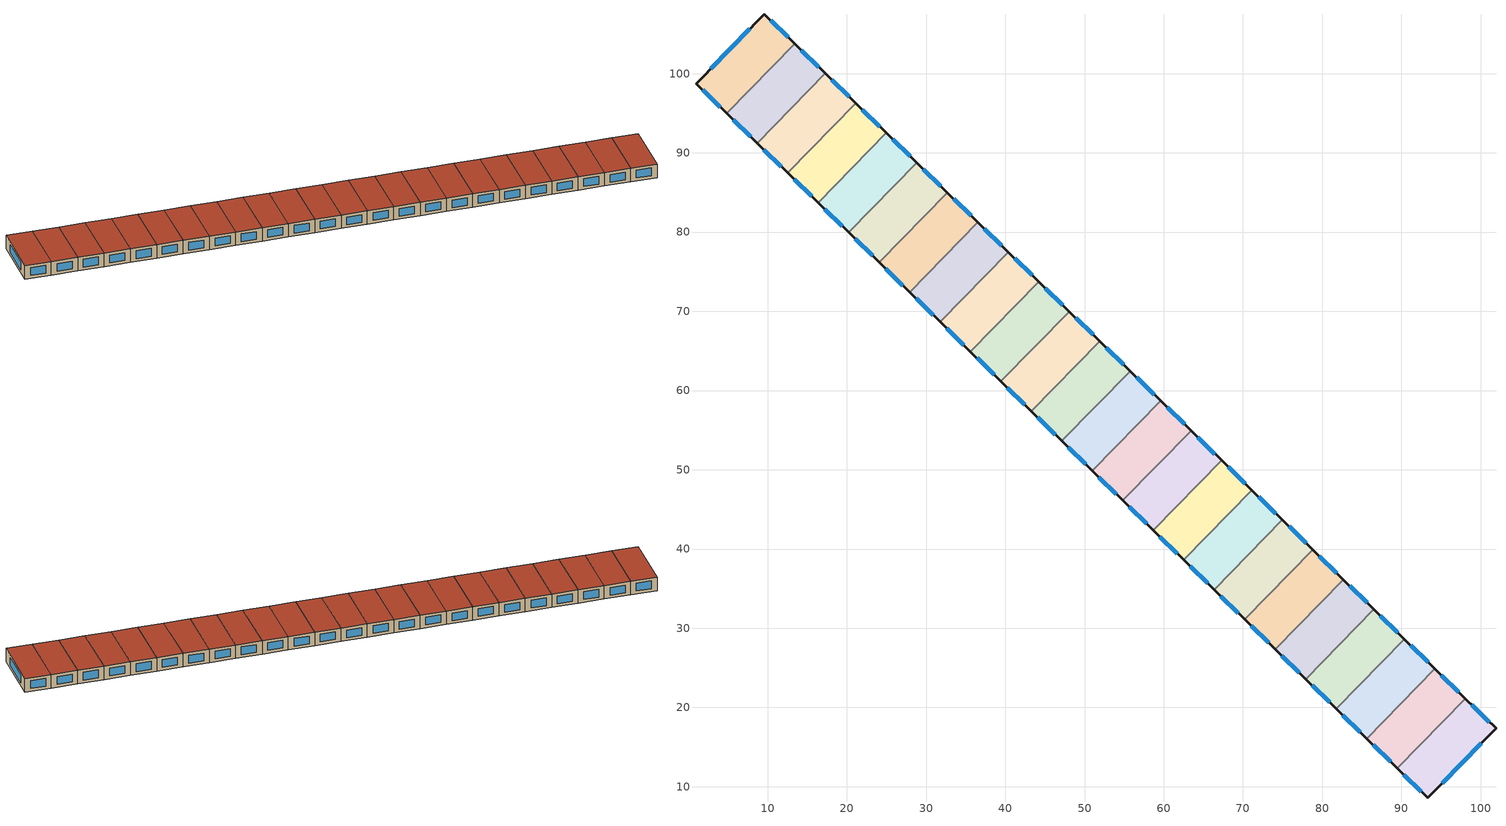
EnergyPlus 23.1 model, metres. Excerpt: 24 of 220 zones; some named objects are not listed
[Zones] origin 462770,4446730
fe584e89a999b901_F8_dwelling_0
 floor to fe584e89a999b901_F7_dwelling_0 (EU_floor_Construction): 13.43,103.78 4.83,94.97 0.97,98.75 9.6,107.52 z24
 wall outside (EU_wall_Construction): 13.43,103.78 9.6,107.52 0.97,98.75 4.83,94.97 z24:27
 wall to fe584e89a999b901_F8_dwelling_1 (EU_wall_Construction): 4.83,94.97 13.43,103.78 z24:27
 window (EU_Window_Construction): 1.79,97.94 4,95.78 / 7.75,105.64 2.81,100.63 / 12.61,104.58 10.42,106.72 z24.64:26.36
 roof outside (EU_roof_Construction): 4.83,94.97 13.43,103.78 9.6,107.52 0.97,98.75 z27
fe584e89a999b901_F8_dwelling_1
 floor to fe584e89a999b901_F7_dwelling_1 (EU_floor_Construction): 17.28,100.02 8.68,91.22 4.83,94.97 13.43,103.78 z24
 wall outside (EU_wall_Construction): 4.83,94.97 8.68,91.22 / 17.28,100.02 13.43,103.78 z24:27
 wall to fe584e89a999b901_F8_dwelling_2 (EU_wall_Construction): 8.68,91.22 17.28,100.02 z24:27
 window (EU_Window_Construction): 5.65,94.17 7.85,92.02 / 16.45,100.83 14.25,102.98 z24.64:26.36
 roof outside (EU_roof_Construction): 8.68,91.22 17.28,100.02 13.43,103.78 4.83,94.97 z27
fe584e89a999b901_F8_dwelling_10
 floor to fe584e89a999b901_F7_dwelling_10 (EU_floor_Construction): 51.9,66.21 43.3,57.4 39.46,61.16 48.05,69.97 z24
 wall outside (EU_wall_Construction): 39.46,61.16 43.3,57.4 / 51.9,66.21 48.05,69.97 z24:27
 wall to fe584e89a999b901_F8_dwelling_11 (EU_wall_Construction): 43.3,57.4 51.9,66.21 z24:27
 wall to fe584e89a999b901_F8_dwelling_9 (EU_wall_Construction): 48.05,69.97 39.46,61.16 z24:27
 window (EU_Window_Construction): 40.28,60.36 42.48,58.21 / 51.08,67.01 48.88,69.16 z24.64:26.36
 roof outside (EU_roof_Construction): 43.3,57.4 51.9,66.21 48.05,69.97 39.46,61.16 z27
fe584e89a999b901_F8_dwelling_11
 floor to fe584e89a999b901_F7_dwelling_11 (EU_floor_Construction): 55.75,62.45 47.15,53.65 43.3,57.4 51.9,66.21 z24
 wall outside (EU_wall_Construction): 43.3,57.4 47.15,53.65 / 55.75,62.45 51.9,66.21 z24:27
 wall to fe584e89a999b901_F8_dwelling_12 (EU_wall_Construction): 47.15,53.65 55.75,62.45 z24:27
 window (EU_Window_Construction): 44.13,56.6 46.33,54.45 / 54.93,63.26 52.73,65.4 z24.64:26.36
 roof outside (EU_roof_Construction): 47.15,53.65 55.75,62.45 51.9,66.21 43.3,57.4 z27
fe584e89a999b901_F8_dwelling_12
 floor to fe584e89a999b901_F7_dwelling_12 (EU_floor_Construction): 59.6,58.69 51,49.89 47.15,53.65 55.75,62.45 z24
 wall outside (EU_wall_Construction): 47.15,53.65 51,49.89 / 59.6,58.69 55.75,62.45 z24:27
 wall to fe584e89a999b901_F8_dwelling_13 (EU_wall_Construction): 51,49.89 59.6,58.69 z24:27
 window (EU_Window_Construction): 47.97,52.84 50.17,50.69 / 58.77,59.5 56.57,61.65 z24.64:26.36
 roof outside (EU_roof_Construction): 51,49.89 59.6,58.69 55.75,62.45 47.15,53.65 z27
fe584e89a999b901_F8_dwelling_13
 floor to fe584e89a999b901_F7_dwelling_13 (EU_floor_Construction): 63.44,54.94 54.84,46.13 51,49.89 59.6,58.69 z24
 wall outside (EU_wall_Construction): 51,49.89 54.84,46.13 / 63.44,54.94 59.6,58.69 z24:27
 wall to fe584e89a999b901_F8_dwelling_14 (EU_wall_Construction): 54.84,46.13 63.44,54.94 z24:27
 window (EU_Window_Construction): 51.82,49.08 54.02,46.94 / 62.62,55.74 60.42,57.89 z24.64:26.36
 roof outside (EU_roof_Construction): 54.84,46.13 63.44,54.94 59.6,58.69 51,49.89 z27
fe584e89a999b901_F8_dwelling_14
 floor to fe584e89a999b901_F7_dwelling_14 (EU_floor_Construction): 67.29,51.18 58.69,42.38 54.84,46.13 63.44,54.94 z24
 wall outside (EU_wall_Construction): 54.84,46.13 58.69,42.38 / 67.29,51.18 63.44,54.94 z24:27
 wall to fe584e89a999b901_F8_dwelling_15 (EU_wall_Construction): 58.69,42.38 67.29,51.18 z24:27
 window (EU_Window_Construction): 55.67,45.33 57.87,43.18 / 66.47,51.98 64.27,54.13 z24.64:26.36
 roof outside (EU_roof_Construction): 58.69,42.38 67.29,51.18 63.44,54.94 54.84,46.13 z27
fe584e89a999b901_F8_dwelling_15
 floor to fe584e89a999b901_F7_dwelling_15 (EU_floor_Construction): 71.14,47.42 62.54,38.62 58.69,42.38 67.29,51.18 z24
 wall outside (EU_wall_Construction): 58.69,42.38 62.54,38.62 / 71.14,47.42 67.29,51.18 z24:27
 wall to fe584e89a999b901_F8_dwelling_16 (EU_wall_Construction): 62.54,38.62 71.14,47.42 z24:27
 window (EU_Window_Construction): 59.52,41.57 61.72,39.42 / 70.31,48.23 68.12,50.38 z24.64:26.36
 roof outside (EU_roof_Construction): 62.54,38.62 71.14,47.42 67.29,51.18 58.69,42.38 z27
fe584e89a999b901_F8_dwelling_16
 floor to fe584e89a999b901_F7_dwelling_16 (EU_floor_Construction): 74.99,43.67 66.39,34.86 62.54,38.62 71.14,47.42 z24
 wall outside (EU_wall_Construction): 62.54,38.62 66.39,34.86 / 74.99,43.67 71.14,47.42 z24:27
 wall to fe584e89a999b901_F8_dwelling_17 (EU_wall_Construction): 66.39,34.86 74.99,43.67 z24:27
 window (EU_Window_Construction): 63.36,37.81 65.56,35.66 / 74.16,44.47 71.96,46.62 z24.64:26.36
 roof outside (EU_roof_Construction): 66.39,34.86 74.99,43.67 71.14,47.42 62.54,38.62 z27
fe584e89a999b901_F8_dwelling_17
 floor to fe584e89a999b901_F7_dwelling_17 (EU_floor_Construction): 78.83,39.91 70.23,31.1 66.39,34.86 74.99,43.67 z24
 wall outside (EU_wall_Construction): 66.39,34.86 70.23,31.1 / 78.83,39.91 74.99,43.67 z24:27
 wall to fe584e89a999b901_F8_dwelling_18 (EU_wall_Construction): 70.23,31.1 78.83,39.91 z24:27
 window (EU_Window_Construction): 67.21,34.06 69.41,31.91 / 78.01,40.71 75.81,42.86 z24.64:26.36
 roof outside (EU_roof_Construction): 70.23,31.1 78.83,39.91 74.99,43.67 66.39,34.86 z27
fe584e89a999b901_F8_dwelling_18
 floor to fe584e89a999b901_F7_dwelling_18 (EU_floor_Construction): 82.68,36.15 74.08,27.35 70.23,31.1 78.83,39.91 z24
 wall outside (EU_wall_Construction): 70.23,31.1 74.08,27.35 / 82.68,36.15 78.83,39.91 z24:27
 wall to fe584e89a999b901_F8_dwelling_19 (EU_wall_Construction): 74.08,27.35 82.68,36.15 z24:27
 window (EU_Window_Construction): 71.06,30.3 73.26,28.15 / 81.86,36.96 79.66,39.1 z24.64:26.36
 roof outside (EU_roof_Construction): 74.08,27.35 82.68,36.15 78.83,39.91 70.23,31.1 z27
fe584e89a999b901_F8_dwelling_19
 floor to fe584e89a999b901_F7_dwelling_19 (EU_floor_Construction): 86.53,32.39 77.93,23.59 74.08,27.35 82.68,36.15 z24
 wall outside (EU_wall_Construction): 74.08,27.35 77.93,23.59 / 86.53,32.39 82.68,36.15 z24:27
 wall to fe584e89a999b901_F8_dwelling_20 (EU_wall_Construction): 77.93,23.59 86.53,32.39 z24:27
 window (EU_Window_Construction): 74.9,26.54 77.1,24.39 / 85.7,33.2 83.5,35.35 z24.64:26.36
 roof outside (EU_roof_Construction): 77.93,23.59 86.53,32.39 82.68,36.15 74.08,27.35 z27
fe584e89a999b901_F8_dwelling_2
 floor to fe584e89a999b901_F7_dwelling_2 (EU_floor_Construction): 21.12,96.27 12.52,87.46 8.68,91.22 17.28,100.02 z24
 wall outside (EU_wall_Construction): 8.68,91.22 12.52,87.46 / 21.12,96.27 17.28,100.02 z24:27
 wall to fe584e89a999b901_F8_dwelling_3 (EU_wall_Construction): 12.52,87.46 21.12,96.27 z24:27
 window (EU_Window_Construction): 9.5,90.41 11.7,88.27 / 20.3,97.07 18.1,99.22 z24.64:26.36
 roof outside (EU_roof_Construction): 12.52,87.46 21.12,96.27 17.28,100.02 8.68,91.22 z27
fe584e89a999b901_F8_dwelling_20
 floor to fe584e89a999b901_F7_dwelling_20 (EU_floor_Construction): 90.38,28.64 81.78,19.83 77.93,23.59 86.53,32.39 z24
 wall outside (EU_wall_Construction): 77.93,23.59 81.78,19.83 / 90.38,28.64 86.53,32.39 z24:27
 wall to fe584e89a999b901_F8_dwelling_21 (EU_wall_Construction): 81.78,19.83 90.38,28.64 z24:27
 window (EU_Window_Construction): 78.75,22.78 80.95,20.64 / 89.55,29.44 87.35,31.59 z24.64:26.36
 roof outside (EU_roof_Construction): 81.78,19.83 90.38,28.64 86.53,32.39 77.93,23.59 z27
fe584e89a999b901_F8_dwelling_21
 floor to fe584e89a999b901_F7_dwelling_21 (EU_floor_Construction): 94.22,24.88 85.62,16.07 81.78,19.83 90.38,28.64 z24
 wall outside (EU_wall_Construction): 81.78,19.83 85.62,16.07 / 94.22,24.88 90.38,28.64 z24:27
 wall to fe584e89a999b901_F8_dwelling_22 (EU_wall_Construction): 85.62,16.07 94.22,24.88 z24:27
 window (EU_Window_Construction): 82.6,19.03 84.8,16.88 / 93.4,25.68 91.2,27.83 z24.64:26.36
 roof outside (EU_roof_Construction): 85.62,16.07 94.22,24.88 90.38,28.64 81.78,19.83 z27
fe584e89a999b901_F8_dwelling_22
 floor to fe584e89a999b901_F7_dwelling_22 (EU_floor_Construction): 98.07,21.12 89.47,12.32 85.62,16.07 94.22,24.88 z24
 wall outside (EU_wall_Construction): 85.62,16.07 89.47,12.32 / 98.07,21.12 94.22,24.88 z24:27
 wall to fe584e89a999b901_F8_dwelling_23 (EU_wall_Construction): 89.47,12.32 98.07,21.12 z24:27
 window (EU_Window_Construction): 86.45,15.27 88.65,13.12 / 97.25,21.93 95.05,24.08 z24.64:26.36
 roof outside (EU_roof_Construction): 89.47,12.32 98.07,21.12 94.22,24.88 85.62,16.07 z27
fe584e89a999b901_F8_dwelling_23
 floor to fe584e89a999b901_F7_dwelling_23 (EU_floor_Construction): 101.93,17.35 93.3,8.58 89.47,12.32 98.07,21.12 z24
 wall outside (EU_wall_Construction): 89.47,12.32 93.3,8.58 101.93,17.35 98.07,21.12 z24:27
 window (EU_Window_Construction): 101.11,18.16 98.9,20.31 / 95.15,10.46 100.09,15.47 / 90.29,11.52 92.48,9.38 z24.64:26.36
 roof outside (EU_roof_Construction): 93.3,8.58 101.93,17.35 98.07,21.12 89.47,12.32 z27
fe584e89a999b901_F8_dwelling_3
 floor to fe584e89a999b901_F7_dwelling_3 (EU_floor_Construction): 24.97,92.51 16.37,83.7 12.52,87.46 21.12,96.27 z24
 wall outside (EU_wall_Construction): 12.52,87.46 16.37,83.7 / 24.97,92.51 21.12,96.27 z24:27
 wall to fe584e89a999b901_F8_dwelling_4 (EU_wall_Construction): 16.37,83.7 24.97,92.51 z24:27
 window (EU_Window_Construction): 13.35,86.66 15.55,84.51 / 24.15,93.31 21.95,95.46 z24.64:26.36
 roof outside (EU_roof_Construction): 16.37,83.7 24.97,92.51 21.12,96.27 12.52,87.46 z27
fe584e89a999b901_F8_dwelling_4
 floor to fe584e89a999b901_F7_dwelling_4 (EU_floor_Construction): 28.82,88.75 20.22,79.95 16.37,83.7 24.97,92.51 z24
 wall outside (EU_wall_Construction): 16.37,83.7 20.22,79.95 / 28.82,88.75 24.97,92.51 z24:27
 wall to fe584e89a999b901_F8_dwelling_5 (EU_wall_Construction): 20.22,79.95 28.82,88.75 z24:27
 window (EU_Window_Construction): 17.2,82.9 19.4,80.75 / 28,89.56 25.8,91.7 z24.64:26.36
 roof outside (EU_roof_Construction): 20.22,79.95 28.82,88.75 24.97,92.51 16.37,83.7 z27
fe584e89a999b901_F8_dwelling_5
 floor to fe584e89a999b901_F7_dwelling_5 (EU_floor_Construction): 32.67,85 24.07,76.19 20.22,79.95 28.82,88.75 z24
 wall outside (EU_wall_Construction): 20.22,79.95 24.07,76.19 / 32.67,85 28.82,88.75 z24:27
 wall to fe584e89a999b901_F8_dwelling_6 (EU_wall_Construction): 24.07,76.19 32.67,85 z24:27
 window (EU_Window_Construction): 21.04,79.14 23.24,76.99 / 31.84,85.8 29.64,87.95 z24.64:26.36
 roof outside (EU_roof_Construction): 24.07,76.19 32.67,85 28.82,88.75 20.22,79.95 z27
fe584e89a999b901_F8_dwelling_6
 floor to fe584e89a999b901_F7_dwelling_6 (EU_floor_Construction): 36.51,81.24 27.91,72.43 24.07,76.19 32.67,85 z24
 wall outside (EU_wall_Construction): 24.07,76.19 27.91,72.43 / 36.51,81.24 32.67,85 z24:27
 wall to fe584e89a999b901_F8_dwelling_7 (EU_wall_Construction): 27.91,72.43 36.51,81.24 z24:27
 window (EU_Window_Construction): 24.89,75.38 27.09,73.24 / 35.69,82.04 33.49,84.19 z24.64:26.36
 roof outside (EU_roof_Construction): 27.91,72.43 36.51,81.24 32.67,85 24.07,76.19 z27
fe584e89a999b901_F8_dwelling_7
 floor to fe584e89a999b901_F7_dwelling_7 (EU_floor_Construction): 40.36,77.48 31.76,68.67 27.91,72.43 36.51,81.24 z24
 wall outside (EU_wall_Construction): 27.91,72.43 31.76,68.67 / 40.36,77.48 36.51,81.24 z24:27
 wall to fe584e89a999b901_F8_dwelling_8 (EU_wall_Construction): 31.76,68.67 40.36,77.48 z24:27
 window (EU_Window_Construction): 28.74,71.63 30.94,69.48 / 39.54,78.28 37.34,80.43 z24.64:26.36
 roof outside (EU_roof_Construction): 31.76,68.67 40.36,77.48 36.51,81.24 27.91,72.43 z27
fe584e89a999b901_F8_dwelling_8
 floor to fe584e89a999b901_F7_dwelling_8 (EU_floor_Construction): 44.21,73.72 35.61,64.92 31.76,68.67 40.36,77.48 z24
 wall outside (EU_wall_Construction): 31.76,68.67 35.61,64.92 / 44.21,73.72 40.36,77.48 z24:27
 wall to fe584e89a999b901_F8_dwelling_9 (EU_wall_Construction): 35.61,64.92 44.21,73.72 z24:27
 window (EU_Window_Construction): 32.59,67.87 34.78,65.72 / 43.38,74.53 41.18,76.68 z24.64:26.36
 roof outside (EU_roof_Construction): 35.61,64.92 44.21,73.72 40.36,77.48 31.76,68.67 z27
fe584e89a999b901_F8_dwelling_9
 floor to fe584e89a999b901_F7_dwelling_9 (EU_floor_Construction): 48.05,69.97 39.46,61.16 35.61,64.92 44.21,73.72 z24
 wall outside (EU_wall_Construction): 35.61,64.92 39.46,61.16 / 48.05,69.97 44.21,73.72 z24:27
 window (EU_Window_Construction): 36.43,64.11 38.63,61.97 / 47.23,70.77 45.03,72.92 z24.64:26.36
 roof outside (EU_roof_Construction): 39.46,61.16 48.05,69.97 44.21,73.72 35.61,64.92 z27
[Building]
EU S2 Campaign: North Axis=0; Terrain=City; Solar Distribution=FullExterior
[Site:Location]
Yerevan-Zvartnots.Intl.AP: Latitude=40.15; Longitude=44.383; Time Zone=4; Elevation=854
[SizingPeriod:WeatherFileDays]
AnnualSizingPeriod: Begin Month=1; Begin Day of Month=1; End Month=12; End Day of Month=31; Day of Week for Start Day=Monday; Use Weather File Daylight Saving Period=No; Use Weather File Rain and Snow Indicators=No
[MATERIAL]
EU_InternalMass_Material: Roughness=MediumRough; Thickness=0.1; Conductivity=1; Density=1800; Specific Heat=900; Thermal Absorptance=0.9; Solar Absorptance=0.7; Visible Absorptance=0.7
[MATERIAL:NOMASS] Roughness=MediumRough; Thermal Absorptance=0.9; Solar Absorptance=0.7; Visible Absorptance=0.7
Name | Thermal Resistance
EU_wall_NoMass | 1.05043
EU_roof_NoMass | 1.45357
EU_floor_NoMass | 0.478065
[WINDOWMATERIAL:SIMPLEGLAZINGSYSTEM]
EU_Window_SimpleGlazing: UFactor=2.5566; Solar Heat Gain Coefficient=0.75; Visible Transmittance=0.75
[CONSTRUCTION]
EU_wall_Construction: EU_wall_NoMass
EU_roof_Construction: EU_roof_NoMass
EU_floor_Construction: EU_floor_NoMass
EU_Window_Construction: EU_Window_SimpleGlazing
EU_InternalMass_Construction: EU_InternalMass_Material
[ZONE] Type=1; Multiplier=1; Ceiling Height=autocalculate; Floor Area=autocalculate; Part of Total Floor Area=Yes
Name | Volume
fe584e89a999b901_F8_dwelling_0 | 198.582
fe584e89a999b901_F8_dwelling_1; fe584e89a999b901_F8_dwelling_2; fe584e89a999b901_F8_dwelling_21; fe584e89a999b901_F8_dwelling_22 | 198.561
fe584e89a999b901_F8_dwelling_10; fe584e89a999b901_F8_dwelling_11; fe584e89a999b901_F8_dwelling_13; fe584e89a999b901_F8_dwelling_14; fe584e89a999b901_F8_dwelling_9 | 198.538
fe584e89a999b901_F8_dwelling_12 | 198.59
fe584e89a999b901_F8_dwelling_15 | 198.556
fe584e89a999b901_F8_dwelling_16 | 198.576
fe584e89a999b901_F8_dwelling_17; fe584e89a999b901_F8_dwelling_5; fe584e89a999b901_F8_dwelling_6 | 198.568
fe584e89a999b901_F8_dwelling_18 | 198.567
fe584e89a999b901_F8_dwelling_19; fe584e89a999b901_F8_dwelling_4 | 198.549
fe584e89a999b901_F8_dwelling_20; fe584e89a999b901_F8_dwelling_3 | 198.595
fe584e89a999b901_F8_dwelling_23 | 198.583
fe584e89a999b901_F8_dwelling_7 | 198.575
fe584e89a999b901_F8_dwelling_8 | 198.557
[INTERNALMASS] Construction=EU_InternalMass_Construction
Name | Zone or ZoneList | Surface Area
fe584e89a999b901_F8_dwelling_0_EU_InternalMass | fe584e89a999b901_F8_dwelling_0 | 66.194
fe584e89a999b901_F8_dwelling_1_EU_InternalMass | fe584e89a999b901_F8_dwelling_1 | 66.1869
fe584e89a999b901_F8_dwelling_2_EU_InternalMass | fe584e89a999b901_F8_dwelling_2 | 66.1869
fe584e89a999b901_F8_dwelling_3_EU_InternalMass | fe584e89a999b901_F8_dwelling_3 | 66.1981
fe584e89a999b901_F8_dwelling_4_EU_InternalMass | fe584e89a999b901_F8_dwelling_4 | 66.183
fe584e89a999b901_F8_dwelling_5_EU_InternalMass | fe584e89a999b901_F8_dwelling_5 | 66.1893
fe584e89a999b901_F8_dwelling_6_EU_InternalMass | fe584e89a999b901_F8_dwelling_6 | 66.1894
fe584e89a999b901_F8_dwelling_7_EU_InternalMass | fe584e89a999b901_F8_dwelling_7 | 66.1918
fe584e89a999b901_F8_dwelling_8_EU_InternalMass | fe584e89a999b901_F8_dwelling_8 | 66.1856
fe584e89a999b901_F8_dwelling_9_EU_InternalMass | fe584e89a999b901_F8_dwelling_9 | 66.1793
fe584e89a999b901_F8_dwelling_10_EU_InternalMass | fe584e89a999b901_F8_dwelling_10 | 66.1793
fe584e89a999b901_F8_dwelling_11_EU_InternalMass | fe584e89a999b901_F8_dwelling_11 | 66.1793
fe584e89a999b901_F8_dwelling_12_EU_InternalMass | fe584e89a999b901_F8_dwelling_12 | 66.1967
fe584e89a999b901_F8_dwelling_13_EU_InternalMass | fe584e89a999b901_F8_dwelling_13 | 66.1793
fe584e89a999b901_F8_dwelling_14_EU_InternalMass | fe584e89a999b901_F8_dwelling_14 | 66.1793
fe584e89a999b901_F8_dwelling_15_EU_InternalMass | fe584e89a999b901_F8_dwelling_15 | 66.1856
fe584e89a999b901_F8_dwelling_16_EU_InternalMass | fe584e89a999b901_F8_dwelling_16 | 66.1918
fe584e89a999b901_F8_dwelling_17_EU_InternalMass | fe584e89a999b901_F8_dwelling_17 | 66.1894
fe584e89a999b901_F8_dwelling_18_EU_InternalMass | fe584e89a999b901_F8_dwelling_18 | 66.1893
fe584e89a999b901_F8_dwelling_19_EU_InternalMass | fe584e89a999b901_F8_dwelling_19 | 66.183
fe584e89a999b901_F8_dwelling_20_EU_InternalMass | fe584e89a999b901_F8_dwelling_20 | 66.1981
fe584e89a999b901_F8_dwelling_21_EU_InternalMass | fe584e89a999b901_F8_dwelling_21 | 66.1869
fe584e89a999b901_F8_dwelling_22_EU_InternalMass | fe584e89a999b901_F8_dwelling_22 | 66.1869
fe584e89a999b901_F8_dwelling_23_EU_InternalMass | fe584e89a999b901_F8_dwelling_23 | 66.194
[OTHEREQUIPMENT] Fuel Type=Electricity; Design Level Calculation Method=Watts/Area; Power per Zone Floor Area=1; Fraction Latent=0; Fraction Radiant=0; Fraction Lost=0; Carbon Dioxide Generation Rate=0; EndUse Subcategory=EU_Step8_InternalGains
Name | Zone or ZoneList or Space or SpaceList | Schedule
EU_Step8_InternalGain_fe584e89a999b901_F8_dwelling_0_f000 | fe584e89a999b901_F8_dwelling_0 | EU_Step8_GainSchedule_fe584e89a999b901_F8_dwelling_0_f000
EU_Step8_InternalGain_fe584e89a999b901_F8_dwelling_1_f000 | fe584e89a999b901_F8_dwelling_1 | EU_Step8_GainSchedule_fe584e89a999b901_F8_dwelling_1_f000
EU_Step8_InternalGain_fe584e89a999b901_F8_dwelling_2_f000 | fe584e89a999b901_F8_dwelling_2 | EU_Step8_GainSchedule_fe584e89a999b901_F8_dwelling_2_f000
EU_Step8_InternalGain_fe584e89a999b901_F8_dwelling_3_f000 | fe584e89a999b901_F8_dwelling_3 | EU_Step8_GainSchedule_fe584e89a999b901_F8_dwelling_3_f000
EU_Step8_InternalGain_fe584e89a999b901_F8_dwelling_4_f000 | fe584e89a999b901_F8_dwelling_4 | EU_Step8_GainSchedule_fe584e89a999b901_F8_dwelling_4_f000
EU_Step8_InternalGain_fe584e89a999b901_F8_dwelling_5_f000 | fe584e89a999b901_F8_dwelling_5 | EU_Step8_GainSchedule_fe584e89a999b901_F8_dwelling_5_f000
EU_Step8_InternalGain_fe584e89a999b901_F8_dwelling_6_f000 | fe584e89a999b901_F8_dwelling_6 | EU_Step8_GainSchedule_fe584e89a999b901_F8_dwelling_6_f000
EU_Step8_InternalGain_fe584e89a999b901_F8_dwelling_7_f000 | fe584e89a999b901_F8_dwelling_7 | EU_Step8_GainSchedule_fe584e89a999b901_F8_dwelling_7_f000
EU_Step8_InternalGain_fe584e89a999b901_F8_dwelling_8_f000 | fe584e89a999b901_F8_dwelling_8 | EU_Step8_GainSchedule_fe584e89a999b901_F8_dwelling_8_f000
EU_Step8_InternalGain_fe584e89a999b901_F8_dwelling_9_f000 | fe584e89a999b901_F8_dwelling_9 | EU_Step8_GainSchedule_fe584e89a999b901_F8_dwelling_9_f000
EU_Step8_InternalGain_fe584e89a999b901_F8_dwelling_10_f000 | fe584e89a999b901_F8_dwelling_10 | EU_Step8_GainSchedule_fe584e89a999b901_F8_dwelling_10_f000
EU_Step8_InternalGain_fe584e89a999b901_F8_dwelling_11_f000 | fe584e89a999b901_F8_dwelling_11 | EU_Step8_GainSchedule_fe584e89a999b901_F8_dwelling_11_f000
EU_Step8_InternalGain_fe584e89a999b901_F8_dwelling_12_f000 | fe584e89a999b901_F8_dwelling_12 | EU_Step8_GainSchedule_fe584e89a999b901_F8_dwelling_12_f000
EU_Step8_InternalGain_fe584e89a999b901_F8_dwelling_13_f000 | fe584e89a999b901_F8_dwelling_13 | EU_Step8_GainSchedule_fe584e89a999b901_F8_dwelling_13_f000
EU_Step8_InternalGain_fe584e89a999b901_F8_dwelling_14_f000 | fe584e89a999b901_F8_dwelling_14 | EU_Step8_GainSchedule_fe584e89a999b901_F8_dwelling_14_f000
EU_Step8_InternalGain_fe584e89a999b901_F8_dwelling_15_f000 | fe584e89a999b901_F8_dwelling_15 | EU_Step8_GainSchedule_fe584e89a999b901_F8_dwelling_15_f000
EU_Step8_InternalGain_fe584e89a999b901_F8_dwelling_16_f000 | fe584e89a999b901_F8_dwelling_16 | EU_Step8_GainSchedule_fe584e89a999b901_F8_dwelling_16_f000
EU_Step8_InternalGain_fe584e89a999b901_F8_dwelling_17_f000 | fe584e89a999b901_F8_dwelling_17 | EU_Step8_GainSchedule_fe584e89a999b901_F8_dwelling_17_f000
EU_Step8_InternalGain_fe584e89a999b901_F8_dwelling_18_f000 | fe584e89a999b901_F8_dwelling_18 | EU_Step8_GainSchedule_fe584e89a999b901_F8_dwelling_18_f000
EU_Step8_InternalGain_fe584e89a999b901_F8_dwelling_19_f000 | fe584e89a999b901_F8_dwelling_19 | EU_Step8_GainSchedule_fe584e89a999b901_F8_dwelling_19_f000
EU_Step8_InternalGain_fe584e89a999b901_F8_dwelling_20_f000 | fe584e89a999b901_F8_dwelling_20 | EU_Step8_GainSchedule_fe584e89a999b901_F8_dwelling_20_f000
EU_Step8_InternalGain_fe584e89a999b901_F8_dwelling_21_f000 | fe584e89a999b901_F8_dwelling_21 | EU_Step8_GainSchedule_fe584e89a999b901_F8_dwelling_21_f000
EU_Step8_InternalGain_fe584e89a999b901_F8_dwelling_22_f000 | fe584e89a999b901_F8_dwelling_22 | EU_Step8_GainSchedule_fe584e89a999b901_F8_dwelling_22_f000
EU_Step8_InternalGain_fe584e89a999b901_F8_dwelling_23_f000 | fe584e89a999b901_F8_dwelling_23 | EU_Step8_GainSchedule_fe584e89a999b901_F8_dwelling_23_f000
[ZONEVENTILATION:DESIGNFLOWRATE] Schedule=EU_AlwaysOn; Design Flow Rate Calculation Method=AirChanges/Hour; Air Changes per Hour=0.557805; Ventilation Type=Natural; Fan Pressure Rise=0; Fan Total Efficiency=1; Constant Term Coefficient=1; Temperature Term Coefficient=0; Velocity Term Coefficient=0; Velocity Squared Term Coefficient=0; Minimum Indoor Temperature=-100; Maximum Indoor Temperature=100; Delta Temperature=-100; Minimum Outdoor Temperature=-100; Maximum Outdoor Temperature=100; Maximum Wind Speed=40
Name | Zone or ZoneList or Space or SpaceList
EU_ConstantAir_fe584e89a999b901_F8_dwelling_0 | fe584e89a999b901_F8_dwelling_0
EU_ConstantAir_fe584e89a999b901_F8_dwelling_1 | fe584e89a999b901_F8_dwelling_1
EU_ConstantAir_fe584e89a999b901_F8_dwelling_2 | fe584e89a999b901_F8_dwelling_2
EU_ConstantAir_fe584e89a999b901_F8_dwelling_3 | fe584e89a999b901_F8_dwelling_3
EU_ConstantAir_fe584e89a999b901_F8_dwelling_4 | fe584e89a999b901_F8_dwelling_4
EU_ConstantAir_fe584e89a999b901_F8_dwelling_5 | fe584e89a999b901_F8_dwelling_5
EU_ConstantAir_fe584e89a999b901_F8_dwelling_6 | fe584e89a999b901_F8_dwelling_6
EU_ConstantAir_fe584e89a999b901_F8_dwelling_7 | fe584e89a999b901_F8_dwelling_7
EU_ConstantAir_fe584e89a999b901_F8_dwelling_8 | fe584e89a999b901_F8_dwelling_8
EU_ConstantAir_fe584e89a999b901_F8_dwelling_9 | fe584e89a999b901_F8_dwelling_9
EU_ConstantAir_fe584e89a999b901_F8_dwelling_10 | fe584e89a999b901_F8_dwelling_10
EU_ConstantAir_fe584e89a999b901_F8_dwelling_11 | fe584e89a999b901_F8_dwelling_11
EU_ConstantAir_fe584e89a999b901_F8_dwelling_12 | fe584e89a999b901_F8_dwelling_12
EU_ConstantAir_fe584e89a999b901_F8_dwelling_13 | fe584e89a999b901_F8_dwelling_13
EU_ConstantAir_fe584e89a999b901_F8_dwelling_14 | fe584e89a999b901_F8_dwelling_14
EU_ConstantAir_fe584e89a999b901_F8_dwelling_15 | fe584e89a999b901_F8_dwelling_15
EU_ConstantAir_fe584e89a999b901_F8_dwelling_16 | fe584e89a999b901_F8_dwelling_16
EU_ConstantAir_fe584e89a999b901_F8_dwelling_17 | fe584e89a999b901_F8_dwelling_17
EU_ConstantAir_fe584e89a999b901_F8_dwelling_18 | fe584e89a999b901_F8_dwelling_18
EU_ConstantAir_fe584e89a999b901_F8_dwelling_19 | fe584e89a999b901_F8_dwelling_19
EU_ConstantAir_fe584e89a999b901_F8_dwelling_20 | fe584e89a999b901_F8_dwelling_20
EU_ConstantAir_fe584e89a999b901_F8_dwelling_21 | fe584e89a999b901_F8_dwelling_21
EU_ConstantAir_fe584e89a999b901_F8_dwelling_22 | fe584e89a999b901_F8_dwelling_22
EU_ConstantAir_fe584e89a999b901_F8_dwelling_23 | fe584e89a999b901_F8_dwelling_23
[HVACTEMPLATE:ZONE:IDEALLOADSAIRSYSTEM] System Availability Schedule=EU_AlwaysOn; Maximum Heating Supply Air Temperature=50; Minimum Cooling Supply Air Temperature=13; Maximum Heating Supply Air Humidity Ratio=0.0156; Minimum Cooling Supply Air Humidity Ratio=0.0077; Heating Limit=NoLimit; Cooling Limit=NoLimit; Heating Availability Schedule=EU_AlwaysOn; Cooling Availability Schedule=EU_CoolingOff; Dehumidification Control Type=ConstantSensibleHeatRatio; Cooling Sensible Heat Ratio=0.7; Dehumidification Setpoint=60; Humidification Control Type=None; Humidification Setpoint=30; Outdoor Air Method=None; Outdoor Air Flow Rate per Person=0.00944; Outdoor Air Flow Rate per Zone Floor Area=0; Outdoor Air Flow Rate per Zone=0; Demand Controlled Ventilation Type=None; Outdoor Air Economizer Type=NoEconomizer; Heat Recovery Type=None; Sensible Heat Recovery Effectiveness=0.7; Latent Heat Recovery Effectiveness=0.65
Name | Template Thermostat
fe584e89a999b901_F8_dwelling_0 | EU_HeatOnly_fe584e89a999b901_F8_dwelling_0
fe584e89a999b901_F8_dwelling_1 | EU_HeatOnly_fe584e89a999b901_F8_dwelling_1
fe584e89a999b901_F8_dwelling_2 | EU_HeatOnly_fe584e89a999b901_F8_dwelling_2
fe584e89a999b901_F8_dwelling_3 | EU_HeatOnly_fe584e89a999b901_F8_dwelling_3
fe584e89a999b901_F8_dwelling_4 | EU_HeatOnly_fe584e89a999b901_F8_dwelling_4
fe584e89a999b901_F8_dwelling_5 | EU_HeatOnly_fe584e89a999b901_F8_dwelling_5
fe584e89a999b901_F8_dwelling_6 | EU_HeatOnly_fe584e89a999b901_F8_dwelling_6
fe584e89a999b901_F8_dwelling_7 | EU_HeatOnly_fe584e89a999b901_F8_dwelling_7
fe584e89a999b901_F8_dwelling_8 | EU_HeatOnly_fe584e89a999b901_F8_dwelling_8
fe584e89a999b901_F8_dwelling_9 | EU_HeatOnly_fe584e89a999b901_F8_dwelling_9
fe584e89a999b901_F8_dwelling_10 | EU_HeatOnly_fe584e89a999b901_F8_dwelling_10
fe584e89a999b901_F8_dwelling_11 | EU_HeatOnly_fe584e89a999b901_F8_dwelling_11
fe584e89a999b901_F8_dwelling_12 | EU_HeatOnly_fe584e89a999b901_F8_dwelling_12
fe584e89a999b901_F8_dwelling_13 | EU_HeatOnly_fe584e89a999b901_F8_dwelling_13
fe584e89a999b901_F8_dwelling_14 | EU_HeatOnly_fe584e89a999b901_F8_dwelling_14
fe584e89a999b901_F8_dwelling_15 | EU_HeatOnly_fe584e89a999b901_F8_dwelling_15
fe584e89a999b901_F8_dwelling_16 | EU_HeatOnly_fe584e89a999b901_F8_dwelling_16
fe584e89a999b901_F8_dwelling_17 | EU_HeatOnly_fe584e89a999b901_F8_dwelling_17
fe584e89a999b901_F8_dwelling_18 | EU_HeatOnly_fe584e89a999b901_F8_dwelling_18
fe584e89a999b901_F8_dwelling_19 | EU_HeatOnly_fe584e89a999b901_F8_dwelling_19
fe584e89a999b901_F8_dwelling_20 | EU_HeatOnly_fe584e89a999b901_F8_dwelling_20
fe584e89a999b901_F8_dwelling_21 | EU_HeatOnly_fe584e89a999b901_F8_dwelling_21
fe584e89a999b901_F8_dwelling_22 | EU_HeatOnly_fe584e89a999b901_F8_dwelling_22
fe584e89a999b901_F8_dwelling_23 | EU_HeatOnly_fe584e89a999b901_F8_dwelling_23
[SIZING:ZONE] Zone Cooling Design Supply Air Temperature Input Method=SupplyAirTemperature; Zone Cooling Design Supply Air Temperature=13; Zone Heating Design Supply Air Temperature Input Method=SupplyAirTemperature; Zone Heating Design Supply Air Temperature=50; Zone Cooling Design Supply Air Humidity Ratio=0.008; Zone Heating Design Supply Air Humidity Ratio=0.008; Cooling Design Air Flow Method=DesignDay; Cooling Design Air Flow Rate=0; Cooling Minimum Air Flow per Zone Floor Area=0.000762; Cooling Minimum Air Flow=0; Cooling Minimum Air Flow Fraction=0.2; Heating Design Air Flow Method=DesignDay; Heating Design Air Flow Rate=0; Heating Maximum Air Flow per Zone Floor Area=0.002032; Heating Maximum Air Flow=0.141576; Heating Maximum Air Flow Fraction=0.3; Account for Dedicated Outdoor Air System=No; Dedicated Outdoor Air System Control Strategy=NeutralSupplyAir; Dedicated Outdoor Air Low Setpoint Temperature for Design=autosize; Dedicated Outdoor Air High Setpoint Temperature for Design=autosize; Zone Load Sizing Method=Sensible Load Only No Latent Load; Zone Latent Cooling Design Supply Air Humidity Ratio Input Method=HumidityRatioDifference; Zone Cooling Design Supply Air Humidity Ratio Difference=0.005; Zone Latent Heating Design Supply Air Humidity Ratio Input Method=HumidityRatioDifference; Zone Humidification Design Supply Air Humidity Ratio Difference=0.005
fe584e89a999b901_F8_dwelling_0; fe584e89a999b901_F8_dwelling_1; fe584e89a999b901_F8_dwelling_2; fe584e89a999b901_F8_dwelling_3; fe584e89a999b901_F8_dwelling_4; fe584e89a999b901_F8_dwelling_5; fe584e89a999b901_F8_dwelling_6; fe584e89a999b901_F8_dwelling_7; fe584e89a999b901_F8_dwelling_8; fe584e89a999b901_F8_dwelling_9; fe584e89a999b901_F8_dwelling_10; fe584e89a999b901_F8_dwelling_11; fe584e89a999b901_F8_dwelling_12; fe584e89a999b901_F8_dwelling_13; fe584e89a999b901_F8_dwelling_14; fe584e89a999b901_F8_dwelling_15; fe584e89a999b901_F8_dwelling_16; fe584e89a999b901_F8_dwelling_17; fe584e89a999b901_F8_dwelling_18; fe584e89a999b901_F8_dwelling_19; fe584e89a999b901_F8_dwelling_20; fe584e89a999b901_F8_dwelling_21; fe584e89a999b901_F8_dwelling_22; fe584e89a999b901_F8_dwelling_23
[SCHEDULE:CONSTANT]
Name | Hourly Value
EU_AlwaysOn | 1
EU_CoolingOff | 0
[SCHEDULE:FILE] Column Number=1; Rows to Skip at Top=0; Number of Hours of Data=8760; Column Separator=Comma; Interpolate to Timestep=No; Minutes per Item=60; Adjust Schedule for Daylight Savings=Yes
Name | File
EU_Step8_GainSchedule_fe584e89a999b901_F8_dwelling_0_f000 | ../../schedules/fe584e89a999b901/fe584e89a999b901_F8_dwelling_0_f000_gain.csv
EU_Step8_GainSchedule_fe584e89a999b901_F8_dwelling_1_f000 | ../../schedules/fe584e89a999b901/fe584e89a999b901_F8_dwelling_1_f000_gain.csv
EU_Step8_GainSchedule_fe584e89a999b901_F8_dwelling_2_f000 | ../../schedules/fe584e89a999b901/fe584e89a999b901_F8_dwelling_2_f000_gain.csv
EU_Step8_GainSchedule_fe584e89a999b901_F8_dwelling_3_f000 | ../../schedules/fe584e89a999b901/fe584e89a999b901_F8_dwelling_3_f000_gain.csv
EU_Step8_GainSchedule_fe584e89a999b901_F8_dwelling_4_f000 | ../../schedules/fe584e89a999b901/fe584e89a999b901_F8_dwelling_4_f000_gain.csv
EU_Step8_GainSchedule_fe584e89a999b901_F8_dwelling_5_f000 | ../../schedules/fe584e89a999b901/fe584e89a999b901_F8_dwelling_5_f000_gain.csv
EU_Step8_GainSchedule_fe584e89a999b901_F8_dwelling_6_f000 | ../../schedules/fe584e89a999b901/fe584e89a999b901_F8_dwelling_6_f000_gain.csv
EU_Step8_GainSchedule_fe584e89a999b901_F8_dwelling_7_f000 | ../../schedules/fe584e89a999b901/fe584e89a999b901_F8_dwelling_7_f000_gain.csv
EU_Step8_GainSchedule_fe584e89a999b901_F8_dwelling_8_f000 | ../../schedules/fe584e89a999b901/fe584e89a999b901_F8_dwelling_8_f000_gain.csv
EU_Step8_GainSchedule_fe584e89a999b901_F8_dwelling_9_f000 | ../../schedules/fe584e89a999b901/fe584e89a999b901_F8_dwelling_9_f000_gain.csv
EU_Step8_GainSchedule_fe584e89a999b901_F8_dwelling_10_f000 | ../../schedules/fe584e89a999b901/fe584e89a999b901_F8_dwelling_10_f000_gain.csv
EU_Step8_GainSchedule_fe584e89a999b901_F8_dwelling_11_f000 | ../../schedules/fe584e89a999b901/fe584e89a999b901_F8_dwelling_11_f000_gain.csv
EU_Step8_GainSchedule_fe584e89a999b901_F8_dwelling_12_f000 | ../../schedules/fe584e89a999b901/fe584e89a999b901_F8_dwelling_12_f000_gain.csv
EU_Step8_GainSchedule_fe584e89a999b901_F8_dwelling_13_f000 | ../../schedules/fe584e89a999b901/fe584e89a999b901_F8_dwelling_13_f000_gain.csv
EU_Step8_GainSchedule_fe584e89a999b901_F8_dwelling_14_f000 | ../../schedules/fe584e89a999b901/fe584e89a999b901_F8_dwelling_14_f000_gain.csv
EU_Step8_GainSchedule_fe584e89a999b901_F8_dwelling_15_f000 | ../../schedules/fe584e89a999b901/fe584e89a999b901_F8_dwelling_15_f000_gain.csv
EU_Step8_GainSchedule_fe584e89a999b901_F8_dwelling_16_f000 | ../../schedules/fe584e89a999b901/fe584e89a999b901_F8_dwelling_16_f000_gain.csv
EU_Step8_GainSchedule_fe584e89a999b901_F8_dwelling_17_f000 | ../../schedules/fe584e89a999b901/fe584e89a999b901_F8_dwelling_17_f000_gain.csv
EU_Step8_GainSchedule_fe584e89a999b901_F8_dwelling_18_f000 | ../../schedules/fe584e89a999b901/fe584e89a999b901_F8_dwelling_18_f000_gain.csv
EU_Step8_GainSchedule_fe584e89a999b901_F8_dwelling_19_f000 | ../../schedules/fe584e89a999b901/fe584e89a999b901_F8_dwelling_19_f000_gain.csv
EU_Step8_GainSchedule_fe584e89a999b901_F8_dwelling_20_f000 | ../../schedules/fe584e89a999b901/fe584e89a999b901_F8_dwelling_20_f000_gain.csv
EU_Step8_GainSchedule_fe584e89a999b901_F8_dwelling_21_f000 | ../../schedules/fe584e89a999b901/fe584e89a999b901_F8_dwelling_21_f000_gain.csv
EU_Step8_GainSchedule_fe584e89a999b901_F8_dwelling_22_f000 | ../../schedules/fe584e89a999b901/fe584e89a999b901_F8_dwelling_22_f000_gain.csv
EU_Step8_GainSchedule_fe584e89a999b901_F8_dwelling_23_f000 | ../../schedules/fe584e89a999b901/fe584e89a999b901_F8_dwelling_23_f000_gain.csv
